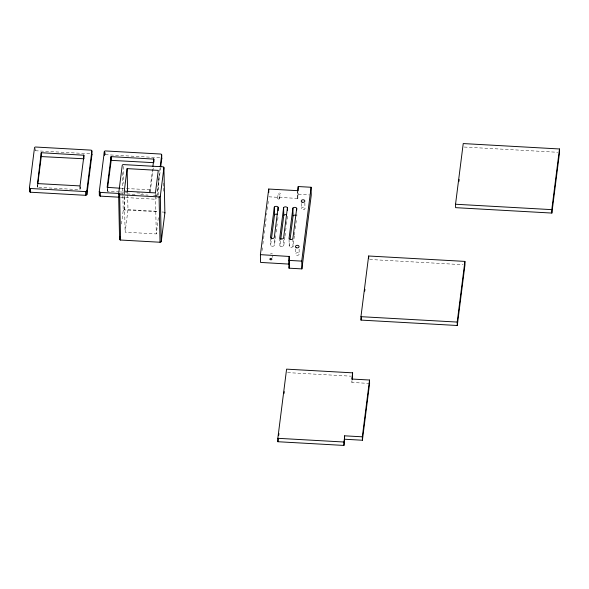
<?xml version="1.0" encoding="UTF-8"?>
<svg xmlns="http://www.w3.org/2000/svg" width="589" height="589" viewBox="0 0 589 589"><rect width="100%" height="100%" fill="white"/><g stroke="black" fill="none" stroke-linecap="round" stroke-linejoin="round"><path stroke-width="0.44" stroke-dasharray="2.94 2.21" d="M80.546 186.816L79.898 189.695L37.615 187.324L37.35 184.872M119.42 191.911L107.404 191.234L107.176 188.789M37.394 187.111L37.74 184.416M107.22 191.027L107.566 188.333M121.496 224.011L123.189 210.641L122.88 196.144M158.345 217.709L156.291 233.929L125.126 232.184L127.975 209.655L127.673 195.069M150.018 192.684L149.952 189.695L152.801 167.239M150.261 191.631L152.765 171.87M152.875 170.972L153.331 167.379M156.681 196.991L160.083 167.593M157.057 195.769L160.62 167.703M262.068 250.575L262.414 247.844M262.878 244.199L263.452 239.642M263.57 238.736L264.144 234.179M264.262 233.266L264.608 230.535M265.072 226.89L265.646 222.333M265.764 221.42L266.11 218.688M266.574 215.044L266.802 213.218M267.266 209.574L267.84 205.016M267.958 204.111L268.304 201.372M275.681 235.659L274.43 245.525A2.187 1.576 -1.2 0 1 272.427 246.224A2.187 1.576 -1.2 0 1 270.623 245.311L271.308 239.929M277.588 198.309L278.199 193.457M272.103 257.555L272.309 255.943M279.598 198.427L280.217 193.567M276.138 232.066L276.705 227.582M276.815 226.684L277.161 223.997M277.61 220.404L278.185 215.92M284.855 237.072L283.721 246.04A2.187 1.576 -1.2 0 1 281.711 246.747A2.187 1.576 -1.2 0 1 279.915 245.834L280.6 240.452M284.973 236.174L285.54 231.691M285.65 230.792L285.996 228.105M286.445 224.519L287.02 220.028M287.13 219.137L287.587 215.545M294.375 235.799L293.005 246.563A2.187 1.576 -1.2 0 1 291.003 247.27A2.187 1.576 -1.2 0 1 289.206 246.349L289.884 240.967M297.423 190.652L297.585 198.427L298.336 191.727M294.485 234.901L294.824 232.213M295.28 228.628L295.847 224.137M295.965 223.246L296.304 220.551M369.59 383.446L351.913 382.452L352.134 380.685M149.945 189.724L121.179 188.281M297.887 198.265L297.747 191.329M149.65 189.879L149.709 192.868M464.22 147.044L557.717 152.286M35.369 150.806A1.126 0.81 -1.2 0 1 35.804 150.769L90.92 153.854M105.335 154.693A1.126 0.81 -1.2 0 1 105.63 154.686L159.833 157.727M298.387 194.318L309.542 194.944M297.585 198.427L268.878 196.814L268.842 195.092M120.333 191.962L127.68 192.375L127.651 194.156M136.869 192.89L142.376 193.199M119.589 193.494L122.343 193.648M126.937 193.906L135.205 194.37M140.719 194.679L148.067 195.092M153.582 195.401L155.415 195.504A1.126 0.81 -1.2 0 0 156.637 194.753M120.583 197.278L155.496 199.237A1.126 0.81 -1.2 0 0 156.718 198.486M127.975 209.655L158.227 211.348M123.189 210.641A1.126 0.81 -1.2 0 1 124.412 209.898L158.353 211.804M162.027 212.011L163.86 212.114M369.634 259.477L463.131 264.719M287.579 372.616L350.86 376.165M351.876 380.744L351.913 382.452M304.859 202.807L304.984 208.558A1.796 1.296 -1.2 0 1 302.157 209.529A1.796 1.296 -1.2 0 1 302.437 207.284A1.796 1.296 -1.2 0 1 304.984 208.558M301.296 203.433L301.399 208.359M299.109 249.176L299.212 254.102A1.796 1.296 -1.2 0 1 296.385 255.074A1.796 1.296 -1.2 0 1 296.665 252.828A1.796 1.296 -1.2 0 1 299.212 254.102M296.834 214.337L296.871 216.067A2.187 1.576 -1.2 0 0 296.687 215.824M295.523 248.978L295.626 253.903M292.843 238.788L293.005 246.563M289.059 239.436L289.206 246.349M283.596 239.995L283.721 246.04M279.753 238.052L279.915 245.834M274.305 239.473L274.43 245.525M270.484 238.398L270.623 245.311M163.249 183.113L163.44 192.176M158.419 176.759L158.824 195.901M155.43 192.905L155.489 195.636M155.43 196.247L156.291 233.929M124.264 191.153L125.126 232.184M123.499 166.407L123.859 183.621M124.029 191.778L124.412 209.898M122.387 172.584L122.865 195.239M107.412 188.259L107.478 191.241M105.586 152.441L105.63 154.686M80.126 185.778L80.2 189.511M79.817 185.962L79.898 189.695M37.6 185.086L37.652 187.324M35.752 148.524L35.804 150.769M270.535 254.028A1.009 0.699 7.2 0 1 272.376 253.962M278.509 193.965A1.009 0.699 7.2 0 0 280.187 193.752A1.009 0.699 7.2 0 0 278.936 192.824A1.009 0.699 7.2 0 0 278.509 193.965M277.89 198.824A1.009 0.699 7.2 0 0 279.569 198.603A1.009 0.699 7.2 0 0 278.317 197.676A1.009 0.699 7.2 0 0 277.89 198.824"/><path stroke-width="0.88" d="M152.912 166.341L153.817 159.104L153.884 162.144M289.361 256.473L260.404 254.647L268.717 189.04L297.46 190.652L298.225 186.544L311.095 187.265L311.257 195.04L301.899 268.901L289.03 268.179L288.868 260.397L289.361 256.473L289.493 262.525M29.457 187.619L34.501 147.78A1.126 0.81 -1.2 0 1 35.723 147.029L90.846 150.121A1.126 0.81 -1.2 0 1 91.862 150.998L91.936 154.73L86.885 194.569A1.126 0.81 -1.2 0 1 85.67 195.32L30.547 192.228A1.126 0.81 -1.2 0 1 29.531 191.351L29.457 187.619A1.126 0.81 -1.2 0 0 30.473 188.495L85.589 191.587A1.126 0.81 -1.2 0 0 86.811 190.836L91.862 150.998M29.531 191.351L29.759 189.54M41.186 152.838L37.534 183.591L80.023 185.918L83.999 155.238L41.259 152.72L41.267 156.571L37.74 184.416M119.67 197.227L100.373 196.144A1.126 0.81 -1.2 0 1 99.357 195.268L99.283 191.535L104.327 151.697A1.126 0.81 -1.2 0 1 105.549 150.946L160.672 154.038A1.126 0.81 -1.2 0 1 161.688 154.914L161.761 158.647L160.731 166.797M99.357 195.268L99.821 191.646M153.81 159.082L111.085 156.637L107.146 187.346L120.259 188.23M107.677 187.435L111.196 160.348L153.648 162.674M118.625 193.855L122.24 165.34A1.126 0.81 -1.2 0 1 123.462 164.596L162.91 166.805A1.126 0.81 -1.2 0 1 163.926 167.674L164.876 212.982L161.261 241.497A1.126 0.81 -1.2 0 1 160.039 242.241L120.59 240.032A1.126 0.81 -1.2 0 1 119.574 239.156L118.625 193.855A1.126 0.81 -1.2 0 0 119.641 194.723L159.089 196.94A1.126 0.81 -1.2 0 0 160.311 196.196L163.926 167.674M127.121 168.623L124.264 191.153L155.43 192.905L158.286 170.376L127.121 168.623L127.599 191.418M119.574 239.156L119.913 236.483M160.193 166.687L161.688 154.914M274.327 207.033L270.461 237.529A2.187 1.576 -1.2 0 0 272.265 238.449A2.187 1.576 -1.2 0 0 274.268 237.742L278.133 207.247A2.187 1.576 -1.2 0 0 276.329 206.334A2.187 1.576 -1.2 0 0 274.327 207.033L274.489 214.808L271.419 239.031M283.618 207.556L279.753 238.052A2.187 1.576 -1.2 0 0 281.549 238.965A2.187 1.576 -1.2 0 0 283.559 238.265L287.425 207.77A2.187 1.576 -1.2 0 0 285.621 206.849A2.187 1.576 -1.2 0 0 283.618 207.556L283.78 215.331L280.71 239.554M292.902 208.079L289.037 238.574A2.187 1.576 -1.2 0 0 290.841 239.487A2.187 1.576 -1.2 0 0 292.843 238.788L296.709 208.292A2.187 1.576 -1.2 0 0 294.912 207.372A2.187 1.576 -1.2 0 0 292.902 208.079L293.072 215.854L290.112 239.178M289.03 268.179L289.53 264.255M344.712 439.239L362.397 440.233L362.323 436.81L344.639 435.823L343.932 445.431L277.898 441.728L277.824 438.304L286.593 369.141L352.62 372.844L352.244 379.802M277.898 441.728L278.244 438.996M278.707 435.359L278.936 433.533M284.008 393.496L284.244 391.67M301.899 268.901L301.737 261.118L311.095 187.265M343.932 445.431L344.639 435.823M352.62 372.844L351.839 379.029L369.524 380.023L369.59 383.446L362.397 440.233M360.954 316.676L368.648 256.001L464.89 261.398L464.964 264.822L457.278 325.496L361.028 320.099L360.954 316.676L457.204 322.073L457.278 325.496M361.028 320.099L361.374 317.383M364.701 291.121L364.93 289.309M362.323 436.81L369.524 380.023M455.54 204.243L463.234 143.569L559.476 148.965L559.55 152.389L551.864 213.063L455.614 207.659L455.54 204.243L551.79 209.64L551.864 213.063M458.941 181.405L459.17 179.593M457.204 322.073L464.89 261.398M551.79 209.64L559.476 148.965M41.267 156.571L83.925 158.78M99.283 191.535A1.126 0.81 -1.2 0 0 100.299 192.412L119.589 193.494M288.868 260.397L301.737 261.118M289.486 264.122L260.566 262.422L260.404 254.647M277.824 438.304L343.858 442.008M83.741 155.025L83.822 158.758M368.648 256.001L368.699 258.571M298.225 186.544L298.321 190.858M296.709 208.292L296.746 210.015M289.111 256.259L289.273 264.034M287.425 207.77L287.476 210.361M278.133 207.247L278.207 210.707M268.717 189.04L268.79 192.5M160.311 196.196L161.261 241.497M159.089 196.94L160.039 242.241M153.567 158.942L153.633 161.923M119.641 194.723L120.59 240.032M111.321 156.571L111.402 160.304M111.012 156.755L111.093 160.488M104.327 151.697L104.408 155.43M100.299 192.412L100.373 196.144M86.811 190.836L86.885 194.569M85.589 191.587L85.67 195.32M41.495 152.654L41.569 156.387M30.473 188.495L30.547 192.228M293.072 215.854A2.187 1.576 -1.2 0 1 295.818 215.294M283.78 215.331A2.187 1.576 -1.2 0 1 286.526 214.771M274.489 214.808A2.187 1.576 -1.2 0 1 277.574 214.389M164.618 212.393A1.126 0.81 -1.2 0 1 164.876 212.982M161.666 158.235A1.126 0.81 -1.2 0 1 161.761 158.647M91.582 154.06A1.126 0.81 -1.2 0 1 91.936 154.73M296.23 247.682A1.796 1.296 -1.2 0 0 299.057 246.71A1.796 1.296 -1.2 0 0 296.51 245.444A1.796 1.296 -1.2 0 0 296.23 247.682M301.995 202.137A1.796 1.296 -1.2 0 0 304.83 201.166A1.796 1.296 -1.2 0 0 302.282 199.899A1.796 1.296 -1.2 0 0 301.995 202.137M270.189 259.572A1.009 0.699 7.2 0 0 271.868 259.351A1.009 0.699 7.2 0 0 270.616 258.431A1.009 0.699 7.2 0 0 270.189 259.572"/></g></svg>
